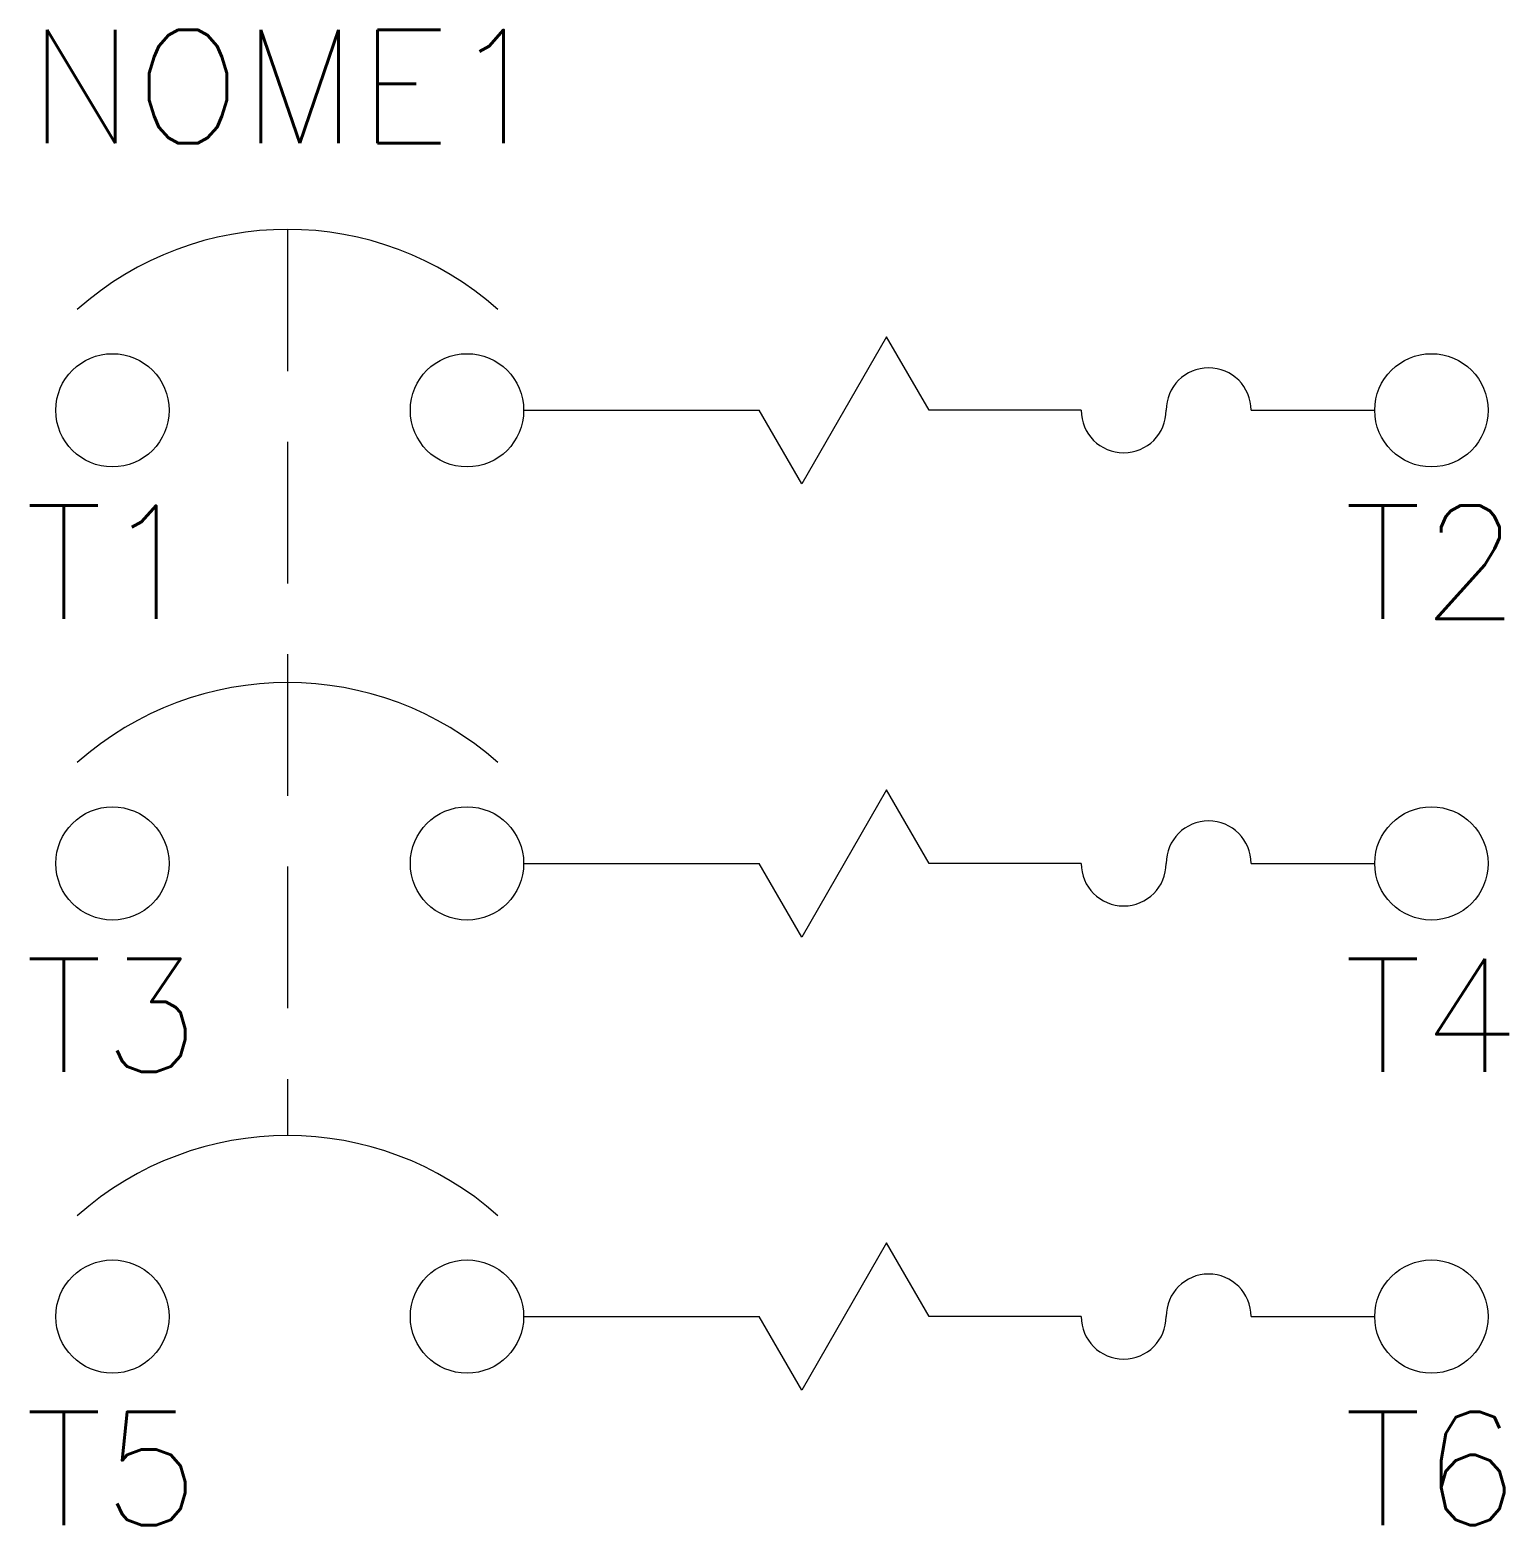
# Model space of a CAD drawing. Header units: millimetres. Extents: x -0.5 to 25.7, y -19.7 to 6.7.
import ezdxf
from ezdxf.enums import TextEntityAlignment as Align

# ---------------------------------------------------------------- set-up
doc = ezdxf.new("R2010")
doc.units = ezdxf.units.MM
doc.header["$LTSCALE"] = 10
doc.linetypes.add('HIDDEN', pattern=[0.375, 0.25, -0.125])
doc.styles.add('ROMANS', font='romans.shx')

msp = doc.modelspace()

# ---------------------------------------------------------------- linework, layer by layer
at = {"color": 7, "linetype": 'HIDDEN'}
msp.add_line((4.091, 3.193), (4.091, -12.807), dxfattribs=at)
at = {"color": 7, "linetype": 'Continuous'}
for p, q in [((14.667, 1.299), (13.167, -1.299)), ((15.417, 0), (14.667, 1.299)), ((8.259, 0), (12.417, 0)), ((13.167, -1.299), (12.417, 0)), ((18.101, 0), (15.417, 0)), ((14.667, -6.701), (13.167, -9.299)), ((15.417, -8), (14.667, -6.701)), ((8.259, -8), (12.417, -8)), ((13.167, -9.299), (12.417, -8)), ((18.101, -8), (15.417, -8)), ((14.667, -14.701), (13.167, -17.299)), ((15.417, -16), (14.667, -14.701)), ((8.259, -16), (12.417, -16)), ((13.167, -17.299), (12.417, -16)), ((18.101, -16), (15.417, -16))]:
    msp.add_line(p, q, dxfattribs=at)
at = {"color": 7}
for p, q in [((21.101, 0), (23.284, 0)), ((21.101, -8), (23.284, -8)), ((21.101, -16), (23.284, -16))]:
    msp.add_line(p, q, dxfattribs=at)
at = {"color": 7, "linetype": 'Continuous'}
for centre in [(1, 0), (7.259, 0), (24.284, 0), (1, -8), (7.259, -8), (24.284, -8), (1, -16), (7.259, -16), (24.284, -16)]:
    msp.add_circle(centre, 1, dxfattribs=at)
for centre, radius, start, end in [((4.091, -2.387), 5.581, 48.3063, 131.6937), ((20.351, 0), 0.75, 0, 180), ((18.851, 0), 0.75, 180, 0), ((4.091, -10.387), 5.581, 48.3063, 131.6937), ((20.351, -8), 0.75, 0, 180), ((18.851, -8), 0.75, 180, 0), ((4.091, -18.387), 5.581, 48.3063, 131.6937), ((20.351, -16), 0.75, 0, 180), ((18.851, -16), 0.75, 180, 0)]:
    msp.add_arc(centre, radius, start, end, dxfattribs=at)

# ---------------------------------------------------------------- texts
at = {"color": 7, "lineweight": -3, "style": 'ROMANS'}
msp.add_attdef('NOME1', text='', height=2, dxfattribs=at).set_placement((4.091, 5.716), align=Align.MIDDLE_CENTER)
for tag, p in [('T1', (1, -1.682)), ('T2', (24.284, -1.682)), ('T3', (1, -9.682)), ('T4', (24.284, -9.682)), ('T5', (1, -17.682)), ('T6', (24.284, -17.682))]:
    msp.add_attdef(tag, text='', height=2, dxfattribs=at).set_placement(p, align=Align.TOP_CENTER)

doc.saveas('drawing.dxf')
